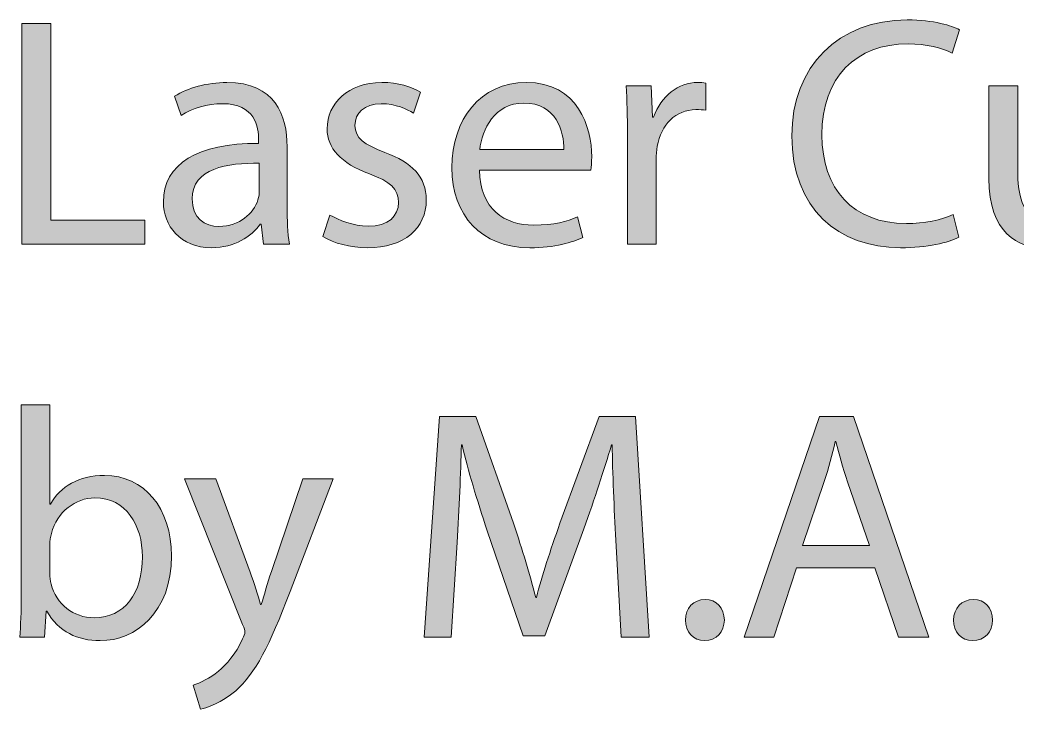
# Model space of a CAD drawing. Header units: inches. Extents: x 108 to 408, y -440 to -140.
# Drawn here: x 190.63 to 201.37, y -150 to -142.58 of the extents above; entities that cross this region are included whole.
import ezdxf

# ---------------------------------------------------------------- set-up
doc = ezdxf.new("R2010")
doc.units = ezdxf.units.IN
doc.header["$MEASUREMENT"] = 0
doc.layers.add('Layer 1', color=7, linetype='Continuous')

# ---------------------------------------------------------------- blocks, each defined once
blk = doc.blocks.new('block 15')
at = {"layer": 'Layer 1'}
h = blk.add_hatch(color=250, dxfattribs=at)
h.dxf.hatch_style = 2
h.paths.add_polyline_path([(190.647, -142.615), (190.957, -142.615), (190.957, -144.734), (191.973, -144.734), (191.973, -144.992), (190.647, -144.992)])
h = blk.add_hatch(color=250, dxfattribs=at)
h.dxf.hatch_style = 2
edge = h.paths.add_edge_path()
edge.add_spline(control_points=[(200.739, -144.918), (200.63, -144.974), (200.4, -145.031), (200.111, -145.031), (199.442, -145.031), (198.941, -144.607), (198.941, -143.825), (198.941, -143.077), (199.445, -142.576), (200.182, -142.576), (200.474, -142.576), (200.665, -142.64), (200.746, -142.682), (200.746, -142.682), (200.668, -142.933), (200.668, -142.933), (200.556, -142.876), (200.39, -142.834), (200.193, -142.834), (199.635, -142.834), (199.265, -143.19), (199.265, -143.814), (199.265, -144.4), (199.6, -144.77), (200.175, -144.77), (200.365, -144.77), (200.556, -144.731), (200.679, -144.671), (200.679, -144.671), (200.739, -144.918), (200.739, -144.918)], knot_values=[0, 0, 0, 0, 1, 1, 1, 2, 2, 2, 3, 3, 3, 4, 4, 4, 5, 5, 5, 6, 6, 6, 7, 7, 7, 8, 8, 8, 9, 9, 9, 10, 10, 10, 10], degree=3, periodic=1)
h = blk.add_hatch(color=250, dxfattribs=at)
h.dxf.hatch_style = 2
edge = h.paths.add_edge_path()
edge.add_spline(control_points=[(193.504, -144.583), (193.504, -144.731), (193.511, -144.875), (193.528, -144.992), (193.528, -144.992), (193.25, -144.992), (193.25, -144.992), (193.25, -144.992), (193.225, -144.777), (193.225, -144.777), (193.225, -144.777), (193.215, -144.777), (193.215, -144.777), (193.119, -144.911), (192.936, -145.031), (192.693, -145.031), (192.347, -145.031), (192.171, -144.787), (192.171, -144.54), (192.171, -144.128), (192.538, -143.902), (193.197, -143.906), (193.197, -143.906), (193.197, -143.87), (193.197, -143.87), (193.197, -143.733), (193.158, -143.476), (192.809, -143.479), (192.647, -143.479), (192.481, -143.525), (192.362, -143.606), (192.362, -143.606), (192.291, -143.398), (192.291, -143.398), (192.432, -143.31), (192.64, -143.25), (192.855, -143.25), (193.377, -143.25), (193.504, -143.606), (193.504, -143.944), (193.504, -143.944), (193.504, -144.583), (193.504, -144.583)], knot_values=[0, 0, 0, 0, 1, 1, 1, 2, 2, 2, 3, 3, 3, 4, 4, 4, 5, 5, 5, 6, 6, 6, 7, 7, 7, 8, 8, 8, 9, 9, 9, 10, 10, 10, 11, 11, 11, 12, 12, 12, 13, 13, 13, 14, 14, 14, 14], degree=3, periodic=1)
edge = h.paths.add_edge_path()
edge.add_spline(control_points=[(193.204, -144.121), (192.866, -144.114), (192.481, -144.174), (192.481, -144.505), (192.481, -144.71), (192.615, -144.801), (192.77, -144.801), (192.996, -144.801), (193.141, -144.66), (193.19, -144.516), (193.201, -144.481), (193.204, -144.445), (193.204, -144.417), (193.204, -144.417), (193.204, -144.121), (193.204, -144.121)], knot_values=[0, 0, 0, 0, 1, 1, 1, 2, 2, 2, 3, 3, 3, 4, 4, 4, 5, 5, 5, 5], degree=3, periodic=1)
h = blk.add_hatch(color=250, dxfattribs=at)
h.dxf.hatch_style = 2
edge = h.paths.add_edge_path()
edge.add_spline(control_points=[(193.963, -144.678), (194.059, -144.734), (194.22, -144.798), (194.376, -144.798), (194.598, -144.798), (194.704, -144.689), (194.704, -144.544), (194.704, -144.396), (194.616, -144.318), (194.39, -144.234), (194.08, -144.121), (193.935, -143.955), (193.935, -143.751), (193.935, -143.476), (194.161, -143.25), (194.524, -143.25), (194.697, -143.25), (194.848, -143.296), (194.94, -143.356), (194.94, -143.356), (194.866, -143.581), (194.866, -143.581), (194.799, -143.539), (194.676, -143.479), (194.517, -143.479), (194.333, -143.479), (194.235, -143.585), (194.235, -143.712), (194.235, -143.853), (194.333, -143.917), (194.556, -144.004), (194.848, -144.114), (195.003, -144.262), (195.003, -144.516), (195.003, -144.819), (194.767, -145.031), (194.369, -145.031), (194.182, -145.031), (194.009, -144.981), (193.889, -144.911), (193.889, -144.911), (193.963, -144.678), (193.963, -144.678)], knot_values=[0, 0, 0, 0, 1, 1, 1, 2, 2, 2, 3, 3, 3, 4, 4, 4, 5, 5, 5, 6, 6, 6, 7, 7, 7, 8, 8, 8, 9, 9, 9, 10, 10, 10, 11, 11, 11, 12, 12, 12, 13, 13, 13, 14, 14, 14, 14], degree=3, periodic=1)
h = blk.add_hatch(color=250, dxfattribs=at)
h.dxf.hatch_style = 2
edge = h.paths.add_edge_path()
edge.add_spline(control_points=[(195.575, -144.195), (195.582, -144.615), (195.847, -144.787), (196.16, -144.787), (196.383, -144.787), (196.52, -144.749), (196.633, -144.699), (196.633, -144.699), (196.69, -144.921), (196.69, -144.921), (196.58, -144.971), (196.39, -145.031), (196.118, -145.031), (195.593, -145.031), (195.279, -144.681), (195.279, -144.167), (195.279, -143.652), (195.582, -143.25), (196.079, -143.25), (196.64, -143.25), (196.785, -143.737), (196.785, -144.05), (196.785, -144.114), (196.781, -144.16), (196.774, -144.195), (196.774, -144.195), (195.575, -144.195), (195.575, -144.195)], knot_values=[0, 0, 0, 0, 1, 1, 1, 2, 2, 2, 3, 3, 3, 4, 4, 4, 5, 5, 5, 6, 6, 6, 7, 7, 7, 8, 8, 8, 9, 9, 9, 9], degree=3, periodic=1)
edge = h.paths.add_edge_path()
edge.add_spline(control_points=[(196.485, -143.973), (196.488, -143.779), (196.404, -143.472), (196.055, -143.472), (195.737, -143.472), (195.603, -143.758), (195.579, -143.973), (195.579, -143.973), (196.485, -143.973), (196.485, -143.973)], knot_values=[0, 0, 0, 0, 1, 1, 1, 2, 2, 2, 3, 3, 3, 3], degree=3, periodic=1)
h = blk.add_hatch(color=250, dxfattribs=at)
h.dxf.hatch_style = 2
edge = h.paths.add_edge_path()
edge.add_spline(control_points=[(197.17, -143.818), (197.17, -143.617), (197.166, -143.444), (197.156, -143.285), (197.156, -143.285), (197.427, -143.285), (197.427, -143.285), (197.427, -143.285), (197.441, -143.624), (197.441, -143.624), (197.441, -143.624), (197.452, -143.624), (197.452, -143.624), (197.53, -143.395), (197.72, -143.25), (197.928, -143.25), (197.96, -143.25), (197.984, -143.253), (198.013, -143.257), (198.013, -143.257), (198.013, -143.55), (198.013, -143.55), (197.981, -143.543), (197.949, -143.543), (197.907, -143.543), (197.688, -143.543), (197.533, -143.705), (197.491, -143.938), (197.484, -143.98), (197.48, -144.033), (197.48, -144.082), (197.48, -144.082), (197.48, -144.992), (197.48, -144.992), (197.48, -144.992), (197.17, -144.992), (197.17, -144.992), (197.17, -144.992), (197.17, -143.818), (197.17, -143.818)], knot_values=[0, 0, 0, 0, 1, 1, 1, 2, 2, 2, 3, 3, 3, 4, 4, 4, 5, 5, 5, 6, 6, 6, 7, 7, 7, 8, 8, 8, 9, 9, 9, 10, 10, 10, 11, 11, 11, 12, 12, 12, 13, 13, 13, 13], degree=3, periodic=1)
h = blk.add_hatch(color=250, dxfattribs=at)
h.dxf.hatch_style = 2
edge = h.paths.add_edge_path()
edge.add_spline(control_points=[(202.503, -144.523), (202.503, -144.703), (202.506, -144.858), (202.517, -144.992), (202.517, -144.992), (202.242, -144.992), (202.242, -144.992), (202.242, -144.992), (202.224, -144.713), (202.224, -144.713), (202.224, -144.713), (202.217, -144.713), (202.217, -144.713), (202.14, -144.851), (201.956, -145.031), (201.653, -145.031), (201.385, -145.031), (201.064, -144.879), (201.064, -144.283), (201.064, -144.283), (201.064, -143.285), (201.064, -143.285), (201.064, -143.285), (201.375, -143.285), (201.375, -143.285), (201.375, -143.285), (201.375, -144.227), (201.375, -144.227), (201.375, -144.551), (201.477, -144.773), (201.755, -144.773), (201.963, -144.773), (202.108, -144.629), (202.165, -144.487), (202.182, -144.445), (202.192, -144.389), (202.192, -144.329), (202.192, -144.329), (202.192, -143.285), (202.192, -143.285), (202.192, -143.285), (202.503, -143.285), (202.503, -143.285), (202.503, -143.285), (202.503, -144.523), (202.503, -144.523)], knot_values=[0, 0, 0, 0, 1, 1, 1, 2, 2, 2, 3, 3, 3, 4, 4, 4, 5, 5, 5, 6, 6, 6, 7, 7, 7, 8, 8, 8, 9, 9, 9, 10, 10, 10, 11, 11, 11, 12, 12, 12, 13, 13, 13, 14, 14, 14, 15, 15, 15, 15], degree=3, periodic=1)
h = blk.add_hatch(color=250, dxfattribs=at)
h.dxf.hatch_style = 2
edge = h.paths.add_edge_path()
edge.add_spline(control_points=[(190.64, -146.722), (190.64, -146.722), (190.947, -146.722), (190.947, -146.722), (190.947, -146.722), (190.947, -147.794), (190.947, -147.794), (190.947, -147.794), (190.954, -147.794), (190.954, -147.794), (191.063, -147.603), (191.26, -147.483), (191.536, -147.483), (191.962, -147.483), (192.259, -147.836), (192.259, -148.351), (192.259, -148.961), (191.871, -149.264), (191.49, -149.264), (191.243, -149.264), (191.045, -149.169), (190.915, -148.946), (190.915, -148.946), (190.908, -148.946), (190.908, -148.946), (190.908, -148.946), (190.89, -149.225), (190.89, -149.225), (190.89, -149.225), (190.626, -149.225), (190.626, -149.225), (190.633, -149.109), (190.64, -148.936), (190.64, -148.784), (190.64, -148.784), (190.64, -146.722), (190.64, -146.722)], knot_values=[0, 0, 0, 0, 1, 1, 1, 2, 2, 2, 3, 3, 3, 4, 4, 4, 5, 5, 5, 6, 6, 6, 7, 7, 7, 8, 8, 8, 9, 9, 9, 10, 10, 10, 11, 11, 11, 12, 12, 12, 12], degree=3, periodic=1)
edge = h.paths.add_edge_path()
edge.add_spline(control_points=[(190.947, -148.541), (190.947, -148.58), (190.95, -148.619), (190.961, -148.654), (191.017, -148.869), (191.201, -149.017), (191.426, -149.017), (191.754, -149.017), (191.945, -148.753), (191.945, -148.361), (191.945, -148.019), (191.768, -147.726), (191.433, -147.726), (191.225, -147.726), (191.028, -147.875), (190.965, -148.108), (190.954, -148.146), (190.947, -148.188), (190.947, -148.238), (190.947, -148.238), (190.947, -148.541), (190.947, -148.541)], knot_values=[0, 0, 0, 0, 1, 1, 1, 2, 2, 2, 3, 3, 3, 4, 4, 4, 5, 5, 5, 6, 6, 6, 7, 7, 7, 7], degree=3, periodic=1)
h = blk.add_hatch(color=250, dxfattribs=at)
h.dxf.hatch_style = 2
edge = h.paths.add_edge_path()
edge.add_spline(control_points=[(197.045, -148.182), (197.028, -147.85), (197.007, -147.448), (197.007, -147.155), (197.007, -147.155), (197, -147.155), (197, -147.155), (196.915, -147.431), (196.82, -147.73), (196.7, -148.058), (196.7, -148.058), (196.28, -149.211), (196.28, -149.211), (196.28, -149.211), (196.048, -149.211), (196.048, -149.211), (196.048, -149.211), (195.66, -148.079), (195.66, -148.079), (195.547, -147.741), (195.455, -147.437), (195.388, -147.155), (195.388, -147.155), (195.381, -147.155), (195.381, -147.155), (195.374, -147.452), (195.357, -147.846), (195.335, -148.206), (195.335, -148.206), (195.272, -149.225), (195.272, -149.225), (195.272, -149.225), (194.979, -149.225), (194.979, -149.225), (194.979, -149.225), (195.145, -146.849), (195.145, -146.849), (195.145, -146.849), (195.537, -146.849), (195.537, -146.849), (195.537, -146.849), (195.942, -147.998), (195.942, -147.998), (196.041, -148.291), (196.118, -148.552), (196.182, -148.799), (196.182, -148.799), (196.189, -148.799), (196.189, -148.799), (196.252, -148.559), (196.337, -148.298), (196.443, -147.998), (196.443, -147.998), (196.866, -146.849), (196.866, -146.849), (196.866, -146.849), (197.257, -146.849), (197.257, -146.849), (197.257, -146.849), (197.405, -149.225), (197.405, -149.225), (197.405, -149.225), (197.102, -149.225), (197.102, -149.225), (197.102, -149.225), (197.045, -148.182), (197.045, -148.182)], knot_values=[0, 0, 0, 0, 1, 1, 1, 2, 2, 2, 3, 3, 3, 4, 4, 4, 5, 5, 5, 6, 6, 6, 7, 7, 7, 8, 8, 8, 9, 9, 9, 10, 10, 10, 11, 11, 11, 12, 12, 12, 13, 13, 13, 14, 14, 14, 15, 15, 15, 16, 16, 16, 17, 17, 17, 18, 18, 18, 19, 19, 19, 20, 20, 20, 21, 21, 21, 22, 22, 22, 22], degree=3, periodic=1)
h = blk.add_hatch(color=250, dxfattribs=at)
h.dxf.hatch_style = 2
h.paths.add_polyline_path([(198.993, -148.478), (198.747, -149.225), (198.429, -149.225), (199.24, -146.849), (199.607, -146.849), (200.418, -149.225), (200.09, -149.225), (199.836, -148.478)])
edge = h.paths.add_edge_path()
edge.add_spline(control_points=[(199.776, -148.238), (199.776, -148.238), (199.54, -147.554), (199.54, -147.554), (199.487, -147.399), (199.452, -147.258), (199.416, -147.12), (199.416, -147.12), (199.409, -147.12), (199.409, -147.12), (199.374, -147.258), (199.339, -147.406), (199.29, -147.55), (199.29, -147.55), (199.057, -148.238), (199.057, -148.238), (199.057, -148.238), (199.776, -148.238), (199.776, -148.238)], knot_values=[0, 0, 0, 0, 1, 1, 1, 2, 2, 2, 3, 3, 3, 4, 4, 4, 5, 5, 5, 6, 6, 6, 6], degree=3, periodic=1)
h = blk.add_hatch(color=250, dxfattribs=at)
h.dxf.hatch_style = 2
edge = h.paths.add_edge_path()
edge.add_spline(control_points=[(192.736, -147.519), (192.736, -147.519), (193.106, -148.527), (193.106, -148.527), (193.148, -148.64), (193.19, -148.774), (193.219, -148.876), (193.219, -148.876), (193.226, -148.876), (193.226, -148.876), (193.257, -148.774), (193.293, -148.643), (193.335, -148.52), (193.335, -148.52), (193.673, -147.519), (193.673, -147.519), (193.673, -147.519), (194.001, -147.519), (194.001, -147.519), (194.001, -147.519), (193.536, -148.735), (193.536, -148.735), (193.314, -149.32), (193.162, -149.616), (192.951, -149.803), (192.796, -149.934), (192.647, -149.987), (192.57, -150.001), (192.57, -150.001), (192.492, -149.743), (192.492, -149.743), (192.57, -149.719), (192.672, -149.67), (192.764, -149.592), (192.848, -149.525), (192.951, -149.405), (193.025, -149.246), (193.039, -149.214), (193.049, -149.19), (193.049, -149.172), (193.049, -149.154), (193.042, -149.13), (193.025, -149.091), (193.025, -149.091), (192.397, -147.519), (192.397, -147.519), (192.397, -147.519), (192.736, -147.519), (192.736, -147.519)], knot_values=[0, 0, 0, 0, 1, 1, 1, 2, 2, 2, 3, 3, 3, 4, 4, 4, 5, 5, 5, 6, 6, 6, 7, 7, 7, 8, 8, 8, 9, 9, 9, 10, 10, 10, 11, 11, 11, 12, 12, 12, 13, 13, 13, 14, 14, 14, 15, 15, 15, 16, 16, 16, 16], degree=3, periodic=1)
h = blk.add_hatch(color=250, dxfattribs=at)
h.dxf.hatch_style = 2
edge = h.paths.add_edge_path()
edge.add_spline(control_points=[(197.794, -149.042), (197.794, -148.915), (197.882, -148.82), (198.006, -148.82), (198.129, -148.82), (198.214, -148.911), (198.214, -149.042), (198.214, -149.169), (198.129, -149.264), (197.999, -149.264), (197.879, -149.264), (197.794, -149.169), (197.794, -149.042)], knot_values=[0, 0, 0, 0, 1, 1, 1, 2, 2, 2, 3, 3, 3, 4, 4, 4, 4], degree=3, periodic=1)
h = blk.add_hatch(color=250, dxfattribs=at)
h.dxf.hatch_style = 2
edge = h.paths.add_edge_path()
edge.add_spline(control_points=[(200.683, -149.042), (200.683, -148.915), (200.772, -148.82), (200.895, -148.82), (201.018, -148.82), (201.103, -148.911), (201.103, -149.042), (201.103, -149.169), (201.018, -149.264), (200.888, -149.264), (200.768, -149.264), (200.683, -149.169), (200.683, -149.042)], knot_values=[0, 0, 0, 0, 1, 1, 1, 2, 2, 2, 3, 3, 3, 4, 4, 4, 4], degree=3, periodic=1)
at = {"layer": 'Layer 1', "lineweight": 0}
for points in [[(190.647, -142.615), (190.957, -142.615), (190.957, -144.734), (191.973, -144.734), (191.973, -144.992), (190.647, -144.992), (190.647, -142.615)], [(198.993, -148.478), (198.747, -149.225), (198.429, -149.225), (199.24, -146.849), (199.607, -146.849), (200.418, -149.225), (200.09, -149.225), (199.836, -148.478), (198.993, -148.478)]]:
    blk.add_lwpolyline(points, dxfattribs=at)
for points, knots in [([(200.739, -144.918), (200.63, -144.974), (200.4, -145.031), (200.111, -145.031), (199.442, -145.031), (198.941, -144.607), (198.941, -143.825), (198.941, -143.077), (199.445, -142.576), (200.182, -142.576), (200.474, -142.576), (200.665, -142.64), (200.746, -142.682), (200.746, -142.682), (200.668, -142.933), (200.668, -142.933), (200.556, -142.876), (200.39, -142.834), (200.193, -142.834), (199.635, -142.834), (199.265, -143.19), (199.265, -143.814), (199.265, -144.4), (199.6, -144.77), (200.175, -144.77), (200.365, -144.77), (200.556, -144.731), (200.679, -144.671), (200.679, -144.671), (200.739, -144.918), (200.739, -144.918)], [0, 0, 0, 0, 1, 1, 1, 2, 2, 2, 3, 3, 3, 4, 4, 4, 5, 5, 5, 6, 6, 6, 7, 7, 7, 8, 8, 8, 9, 9, 9, 10, 10, 10, 10]), ([(193.504, -144.583), (193.504, -144.731), (193.511, -144.875), (193.528, -144.992), (193.528, -144.992), (193.25, -144.992), (193.25, -144.992), (193.25, -144.992), (193.225, -144.777), (193.225, -144.777), (193.225, -144.777), (193.215, -144.777), (193.215, -144.777), (193.119, -144.911), (192.936, -145.031), (192.693, -145.031), (192.347, -145.031), (192.171, -144.787), (192.171, -144.54), (192.171, -144.128), (192.538, -143.902), (193.197, -143.906), (193.197, -143.906), (193.197, -143.87), (193.197, -143.87), (193.197, -143.733), (193.158, -143.476), (192.809, -143.479), (192.647, -143.479), (192.481, -143.525), (192.362, -143.606), (192.362, -143.606), (192.291, -143.398), (192.291, -143.398), (192.432, -143.31), (192.64, -143.25), (192.855, -143.25), (193.377, -143.25), (193.504, -143.606), (193.504, -143.944), (193.504, -143.944), (193.504, -144.583), (193.504, -144.583)], [0, 0, 0, 0, 1, 1, 1, 2, 2, 2, 3, 3, 3, 4, 4, 4, 5, 5, 5, 6, 6, 6, 7, 7, 7, 8, 8, 8, 9, 9, 9, 10, 10, 10, 11, 11, 11, 12, 12, 12, 13, 13, 13, 14, 14, 14, 14]), ([(193.963, -144.678), (194.059, -144.734), (194.22, -144.798), (194.376, -144.798), (194.598, -144.798), (194.704, -144.689), (194.704, -144.544), (194.704, -144.396), (194.616, -144.318), (194.39, -144.234), (194.08, -144.121), (193.935, -143.955), (193.935, -143.751), (193.935, -143.476), (194.161, -143.25), (194.524, -143.25), (194.697, -143.25), (194.848, -143.296), (194.94, -143.356), (194.94, -143.356), (194.866, -143.581), (194.866, -143.581), (194.799, -143.539), (194.676, -143.479), (194.517, -143.479), (194.333, -143.479), (194.235, -143.585), (194.235, -143.712), (194.235, -143.853), (194.333, -143.917), (194.556, -144.004), (194.848, -144.114), (195.003, -144.262), (195.003, -144.516), (195.003, -144.819), (194.767, -145.031), (194.369, -145.031), (194.182, -145.031), (194.009, -144.981), (193.889, -144.911), (193.889, -144.911), (193.963, -144.678), (193.963, -144.678)], [0, 0, 0, 0, 1, 1, 1, 2, 2, 2, 3, 3, 3, 4, 4, 4, 5, 5, 5, 6, 6, 6, 7, 7, 7, 8, 8, 8, 9, 9, 9, 10, 10, 10, 11, 11, 11, 12, 12, 12, 13, 13, 13, 14, 14, 14, 14]), ([(195.575, -144.195), (195.582, -144.615), (195.847, -144.787), (196.16, -144.787), (196.383, -144.787), (196.52, -144.749), (196.633, -144.699), (196.633, -144.699), (196.69, -144.921), (196.69, -144.921), (196.58, -144.971), (196.39, -145.031), (196.118, -145.031), (195.593, -145.031), (195.279, -144.681), (195.279, -144.167), (195.279, -143.652), (195.582, -143.25), (196.079, -143.25), (196.64, -143.25), (196.785, -143.737), (196.785, -144.05), (196.785, -144.114), (196.781, -144.16), (196.774, -144.195), (196.774, -144.195), (195.575, -144.195), (195.575, -144.195)], [0, 0, 0, 0, 1, 1, 1, 2, 2, 2, 3, 3, 3, 4, 4, 4, 5, 5, 5, 6, 6, 6, 7, 7, 7, 8, 8, 8, 9, 9, 9, 9]), ([(197.17, -143.818), (197.17, -143.617), (197.166, -143.444), (197.156, -143.285), (197.156, -143.285), (197.427, -143.285), (197.427, -143.285), (197.427, -143.285), (197.441, -143.624), (197.441, -143.624), (197.441, -143.624), (197.452, -143.624), (197.452, -143.624), (197.53, -143.395), (197.72, -143.25), (197.928, -143.25), (197.96, -143.25), (197.984, -143.253), (198.013, -143.257), (198.013, -143.257), (198.013, -143.55), (198.013, -143.55), (197.981, -143.543), (197.949, -143.543), (197.907, -143.543), (197.688, -143.543), (197.533, -143.705), (197.491, -143.938), (197.484, -143.98), (197.48, -144.033), (197.48, -144.082), (197.48, -144.082), (197.48, -144.992), (197.48, -144.992), (197.48, -144.992), (197.17, -144.992), (197.17, -144.992), (197.17, -144.992), (197.17, -143.818), (197.17, -143.818)], [0, 0, 0, 0, 1, 1, 1, 2, 2, 2, 3, 3, 3, 4, 4, 4, 5, 5, 5, 6, 6, 6, 7, 7, 7, 8, 8, 8, 9, 9, 9, 10, 10, 10, 11, 11, 11, 12, 12, 12, 13, 13, 13, 13]), ([(202.503, -144.523), (202.503, -144.703), (202.506, -144.858), (202.517, -144.992), (202.517, -144.992), (202.242, -144.992), (202.242, -144.992), (202.242, -144.992), (202.224, -144.713), (202.224, -144.713), (202.224, -144.713), (202.217, -144.713), (202.217, -144.713), (202.14, -144.851), (201.956, -145.031), (201.653, -145.031), (201.385, -145.031), (201.064, -144.879), (201.064, -144.283), (201.064, -144.283), (201.064, -143.285), (201.064, -143.285), (201.064, -143.285), (201.375, -143.285), (201.375, -143.285), (201.375, -143.285), (201.375, -144.227), (201.375, -144.227), (201.375, -144.551), (201.477, -144.773), (201.755, -144.773), (201.963, -144.773), (202.108, -144.629), (202.165, -144.487), (202.182, -144.445), (202.192, -144.389), (202.192, -144.329), (202.192, -144.329), (202.192, -143.285), (202.192, -143.285), (202.192, -143.285), (202.503, -143.285), (202.503, -143.285), (202.503, -143.285), (202.503, -144.523), (202.503, -144.523)], [0, 0, 0, 0, 1, 1, 1, 2, 2, 2, 3, 3, 3, 4, 4, 4, 5, 5, 5, 6, 6, 6, 7, 7, 7, 8, 8, 8, 9, 9, 9, 10, 10, 10, 11, 11, 11, 12, 12, 12, 13, 13, 13, 14, 14, 14, 15, 15, 15, 15]), ([(196.485, -143.973), (196.488, -143.779), (196.404, -143.472), (196.055, -143.472), (195.737, -143.472), (195.603, -143.758), (195.579, -143.973), (195.579, -143.973), (196.485, -143.973), (196.485, -143.973)], [0, 0, 0, 0, 1, 1, 1, 2, 2, 2, 3, 3, 3, 3]), ([(193.204, -144.121), (192.866, -144.114), (192.481, -144.174), (192.481, -144.505), (192.481, -144.71), (192.615, -144.801), (192.77, -144.801), (192.996, -144.801), (193.141, -144.66), (193.19, -144.516), (193.201, -144.481), (193.204, -144.445), (193.204, -144.417), (193.204, -144.417), (193.204, -144.121), (193.204, -144.121)], [0, 0, 0, 0, 1, 1, 1, 2, 2, 2, 3, 3, 3, 4, 4, 4, 5, 5, 5, 5]), ([(190.64, -146.722), (190.64, -146.722), (190.947, -146.722), (190.947, -146.722), (190.947, -146.722), (190.947, -147.794), (190.947, -147.794), (190.947, -147.794), (190.954, -147.794), (190.954, -147.794), (191.063, -147.603), (191.26, -147.483), (191.536, -147.483), (191.962, -147.483), (192.259, -147.836), (192.259, -148.351), (192.259, -148.961), (191.871, -149.264), (191.49, -149.264), (191.243, -149.264), (191.045, -149.169), (190.915, -148.946), (190.915, -148.946), (190.908, -148.946), (190.908, -148.946), (190.908, -148.946), (190.89, -149.225), (190.89, -149.225), (190.89, -149.225), (190.626, -149.225), (190.626, -149.225), (190.633, -149.109), (190.64, -148.936), (190.64, -148.784), (190.64, -148.784), (190.64, -146.722), (190.64, -146.722)], [0, 0, 0, 0, 1, 1, 1, 2, 2, 2, 3, 3, 3, 4, 4, 4, 5, 5, 5, 6, 6, 6, 7, 7, 7, 8, 8, 8, 9, 9, 9, 10, 10, 10, 11, 11, 11, 12, 12, 12, 12]), ([(197.045, -148.182), (197.028, -147.85), (197.007, -147.448), (197.007, -147.155), (197.007, -147.155), (197, -147.155), (197, -147.155), (196.915, -147.431), (196.82, -147.73), (196.7, -148.058), (196.7, -148.058), (196.28, -149.211), (196.28, -149.211), (196.28, -149.211), (196.048, -149.211), (196.048, -149.211), (196.048, -149.211), (195.66, -148.079), (195.66, -148.079), (195.547, -147.741), (195.455, -147.437), (195.388, -147.155), (195.388, -147.155), (195.381, -147.155), (195.381, -147.155), (195.374, -147.452), (195.357, -147.846), (195.335, -148.206), (195.335, -148.206), (195.272, -149.225), (195.272, -149.225), (195.272, -149.225), (194.979, -149.225), (194.979, -149.225), (194.979, -149.225), (195.145, -146.849), (195.145, -146.849), (195.145, -146.849), (195.537, -146.849), (195.537, -146.849), (195.537, -146.849), (195.942, -147.998), (195.942, -147.998), (196.041, -148.291), (196.118, -148.552), (196.182, -148.799), (196.182, -148.799), (196.189, -148.799), (196.189, -148.799), (196.252, -148.559), (196.337, -148.298), (196.443, -147.998), (196.443, -147.998), (196.866, -146.849), (196.866, -146.849), (196.866, -146.849), (197.257, -146.849), (197.257, -146.849), (197.257, -146.849), (197.405, -149.225), (197.405, -149.225), (197.405, -149.225), (197.102, -149.225), (197.102, -149.225), (197.102, -149.225), (197.045, -148.182), (197.045, -148.182)], [0, 0, 0, 0, 1, 1, 1, 2, 2, 2, 3, 3, 3, 4, 4, 4, 5, 5, 5, 6, 6, 6, 7, 7, 7, 8, 8, 8, 9, 9, 9, 10, 10, 10, 11, 11, 11, 12, 12, 12, 13, 13, 13, 14, 14, 14, 15, 15, 15, 16, 16, 16, 17, 17, 17, 18, 18, 18, 19, 19, 19, 20, 20, 20, 21, 21, 21, 22, 22, 22, 22]), ([(199.776, -148.238), (199.776, -148.238), (199.54, -147.554), (199.54, -147.554), (199.487, -147.399), (199.452, -147.258), (199.416, -147.12), (199.416, -147.12), (199.409, -147.12), (199.409, -147.12), (199.374, -147.258), (199.339, -147.406), (199.29, -147.55), (199.29, -147.55), (199.057, -148.238), (199.057, -148.238), (199.057, -148.238), (199.776, -148.238), (199.776, -148.238)], [0, 0, 0, 0, 1, 1, 1, 2, 2, 2, 3, 3, 3, 4, 4, 4, 5, 5, 5, 6, 6, 6, 6]), ([(192.736, -147.519), (192.736, -147.519), (193.106, -148.527), (193.106, -148.527), (193.148, -148.64), (193.19, -148.774), (193.219, -148.876), (193.219, -148.876), (193.226, -148.876), (193.226, -148.876), (193.257, -148.774), (193.293, -148.643), (193.335, -148.52), (193.335, -148.52), (193.673, -147.519), (193.673, -147.519), (193.673, -147.519), (194.001, -147.519), (194.001, -147.519), (194.001, -147.519), (193.536, -148.735), (193.536, -148.735), (193.314, -149.32), (193.162, -149.616), (192.951, -149.803), (192.796, -149.934), (192.647, -149.987), (192.57, -150.001), (192.57, -150.001), (192.492, -149.743), (192.492, -149.743), (192.57, -149.719), (192.672, -149.67), (192.764, -149.592), (192.848, -149.525), (192.951, -149.405), (193.025, -149.246), (193.039, -149.214), (193.049, -149.19), (193.049, -149.172), (193.049, -149.154), (193.042, -149.13), (193.025, -149.091), (193.025, -149.091), (192.397, -147.519), (192.397, -147.519), (192.397, -147.519), (192.736, -147.519), (192.736, -147.519)], [0, 0, 0, 0, 1, 1, 1, 2, 2, 2, 3, 3, 3, 4, 4, 4, 5, 5, 5, 6, 6, 6, 7, 7, 7, 8, 8, 8, 9, 9, 9, 10, 10, 10, 11, 11, 11, 12, 12, 12, 13, 13, 13, 14, 14, 14, 15, 15, 15, 16, 16, 16, 16]), ([(190.947, -148.541), (190.947, -148.58), (190.95, -148.619), (190.961, -148.654), (191.017, -148.869), (191.201, -149.017), (191.426, -149.017), (191.754, -149.017), (191.945, -148.753), (191.945, -148.361), (191.945, -148.019), (191.768, -147.726), (191.433, -147.726), (191.225, -147.726), (191.028, -147.875), (190.965, -148.108), (190.954, -148.146), (190.947, -148.188), (190.947, -148.238), (190.947, -148.238), (190.947, -148.541), (190.947, -148.541)], [0, 0, 0, 0, 1, 1, 1, 2, 2, 2, 3, 3, 3, 4, 4, 4, 5, 5, 5, 6, 6, 6, 7, 7, 7, 7]), ([(197.794, -149.042), (197.794, -148.915), (197.882, -148.82), (198.006, -148.82), (198.129, -148.82), (198.214, -148.911), (198.214, -149.042), (198.214, -149.169), (198.129, -149.264), (197.999, -149.264), (197.879, -149.264), (197.794, -149.169), (197.794, -149.042)], [0, 0, 0, 0, 1, 1, 1, 2, 2, 2, 3, 3, 3, 4, 4, 4, 4]), ([(200.683, -149.042), (200.683, -148.915), (200.772, -148.82), (200.895, -148.82), (201.018, -148.82), (201.103, -148.911), (201.103, -149.042), (201.103, -149.169), (201.018, -149.264), (200.888, -149.264), (200.768, -149.264), (200.683, -149.169), (200.683, -149.042)], [0, 0, 0, 0, 1, 1, 1, 2, 2, 2, 3, 3, 3, 4, 4, 4, 4])]:
    blk.add_open_spline(points, degree=3, knots=knots, dxfattribs=at)

msp = doc.modelspace()

# ---------------------------------------------------------------- block references
at = {"layer": 'Layer 1'}
msp.add_blockref('block 15', (0, 0), dxfattribs=at)

doc.saveas('drawing.dxf')
